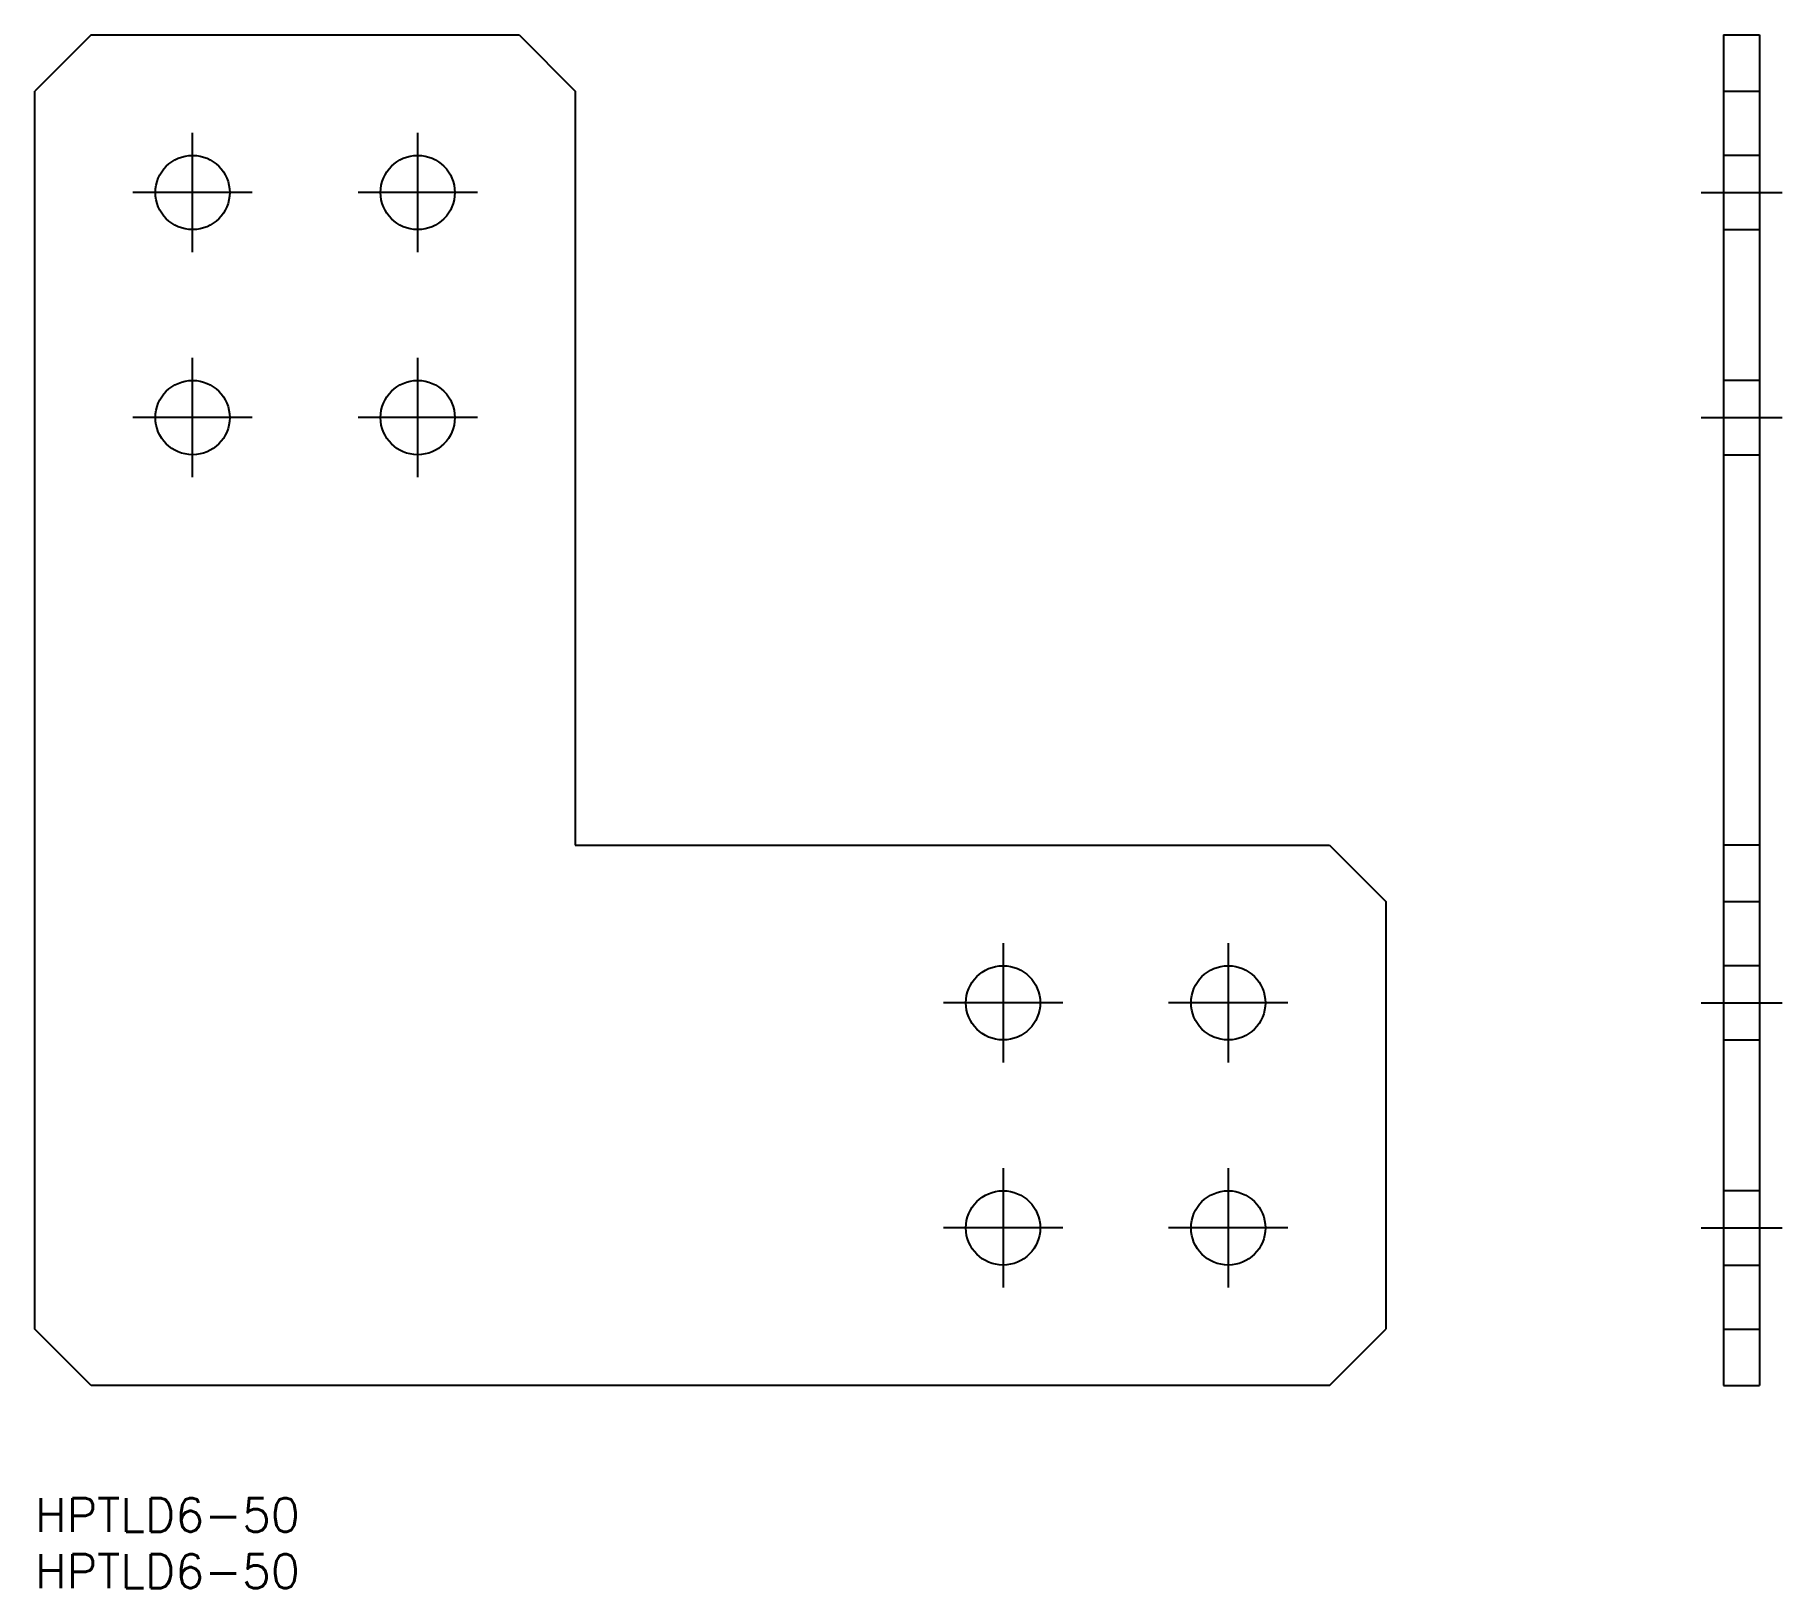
# Model space of a CAD drawing. Extents: x 0 to 155, y -8 to 130.
import ezdxf

# ---------------------------------------------------------------- set-up
doc = ezdxf.new("R2010")
doc.units = 0
doc.header["$LTSCALE"] = 0.5
doc.linetypes.add('CENTER', pattern=[50.8, 31.75, -6.35, 6.35, -6.35])
doc.linetypes.add('DASHED', pattern=[19.05, 12.7, -6.35])
for name, color, linetype in [('MSM_CENTER', 1, 'CENTER'), ('MSM_CONTINUOUS', 7, 'CONTINUOUS'), ('MSM_DASHED', 4, 'DASHED'), ('MSM_PART_NUMBER', 7, 'CONTINUOUS')]:
    doc.layers.add(name, color=color, linetype=linetype)
doc.styles.get("Standard").update_dxf_attribs({"font": 'txt.shx', "height": 3, "bigfont": 'bigfont.shx'})

# ---------------------------------------------------------------- blocks, each defined once
blk = doc.blocks.new('*U2')
at = {"layer": 'MSM_PART_NUMBER'}
blk.add_text('HPTLD6-50', height=3, dxfattribs=at).set_placement((0, -3))
blk = doc.blocks.new('*U3')
at = {"layer": 'MSM_PART_NUMBER'}
blk.add_text('HPTLD6-50', height=3, dxfattribs=at).set_placement((0, -8))

msp = doc.modelspace()

# ---------------------------------------------------------------- linework, layer by layer
at = {"layer": 'MSM_CENTER'}
for p, q in [((14, 110.7), (14, 121.3)), ((34, 110.7), (34, 121.3)), ((19.3, 116), (8.7, 116)), ((39.3, 116), (28.7, 116)), ((148, 116), (155.2, 116)), ((14, 90.7), (14, 101.3)), ((34, 90.7), (34, 101.3)), ((19.3, 96), (8.7, 96)), ((39.3, 96), (28.7, 96)), ((148, 96), (155.2, 96)), ((86, 49.3), (86, 38.7)), ((106, 49.3), (106, 38.7)), ((91.3, 44), (80.7, 44)), ((111.3, 44), (100.7, 44)), ((148, 44), (155.2, 44)), ((86, 29.3), (86, 18.7)), ((106, 29.3), (106, 18.7)), ((91.3, 24), (80.7, 24)), ((111.3, 24), (100.7, 24)), ((148, 24), (155.2, 24))]:
    msp.add_line(p, q, dxfattribs=at)
at = {"layer": 'MSM_CONTINUOUS'}
for p, q in [((5, 130), (0, 125)), ((5, 130), (43, 130)), ((43, 130), (48, 125)), ((150, 130), (150, 10)), ((150, 130), (153.2, 130)), ((153.2, 130), (153.2, 10)), ((0, 15), (0, 125)), ((48, 125), (48, 58)), ((150, 125), (153.2, 125)), ((48, 58), (115, 58)), ((115, 58), (120, 53)), ((153.2, 58), (150, 58)), ((120, 53), (120, 15)), ((150, 53), (153.2, 53)), ((5, 10), (0, 15)), ((115, 10), (120, 15)), ((150, 15), (153.2, 15)), ((115, 10), (5, 10)), ((150, 10), (153.2, 10))]:
    msp.add_line(p, q, dxfattribs=at)
for centre in [(14, 116), (34, 116), (14, 96), (34, 96), (86, 44), (106, 44), (86, 24), (106, 24)]:
    msp.add_circle(centre, 3.3, dxfattribs=at)
at = {"layer": 'MSM_DASHED'}
for p, q in [((153.2, 119.3), (150, 119.3)), ((150, 112.7), (153.2, 112.7)), ((153.2, 99.3), (150, 99.3)), ((150, 92.7), (153.2, 92.7)), ((153.2, 47.3), (150, 47.3)), ((150, 40.7), (153.2, 40.7)), ((153.2, 27.3), (150, 27.3)), ((150, 20.7), (153.2, 20.7))]:
    msp.add_line(p, q, dxfattribs=at)

# ---------------------------------------------------------------- block references
at = {"layer": 'MSM_CONTINUOUS'}
for name in ['*U2', '*U3']:
    msp.add_blockref(name, (0, 0), dxfattribs=at)

doc.saveas('drawing.dxf')
